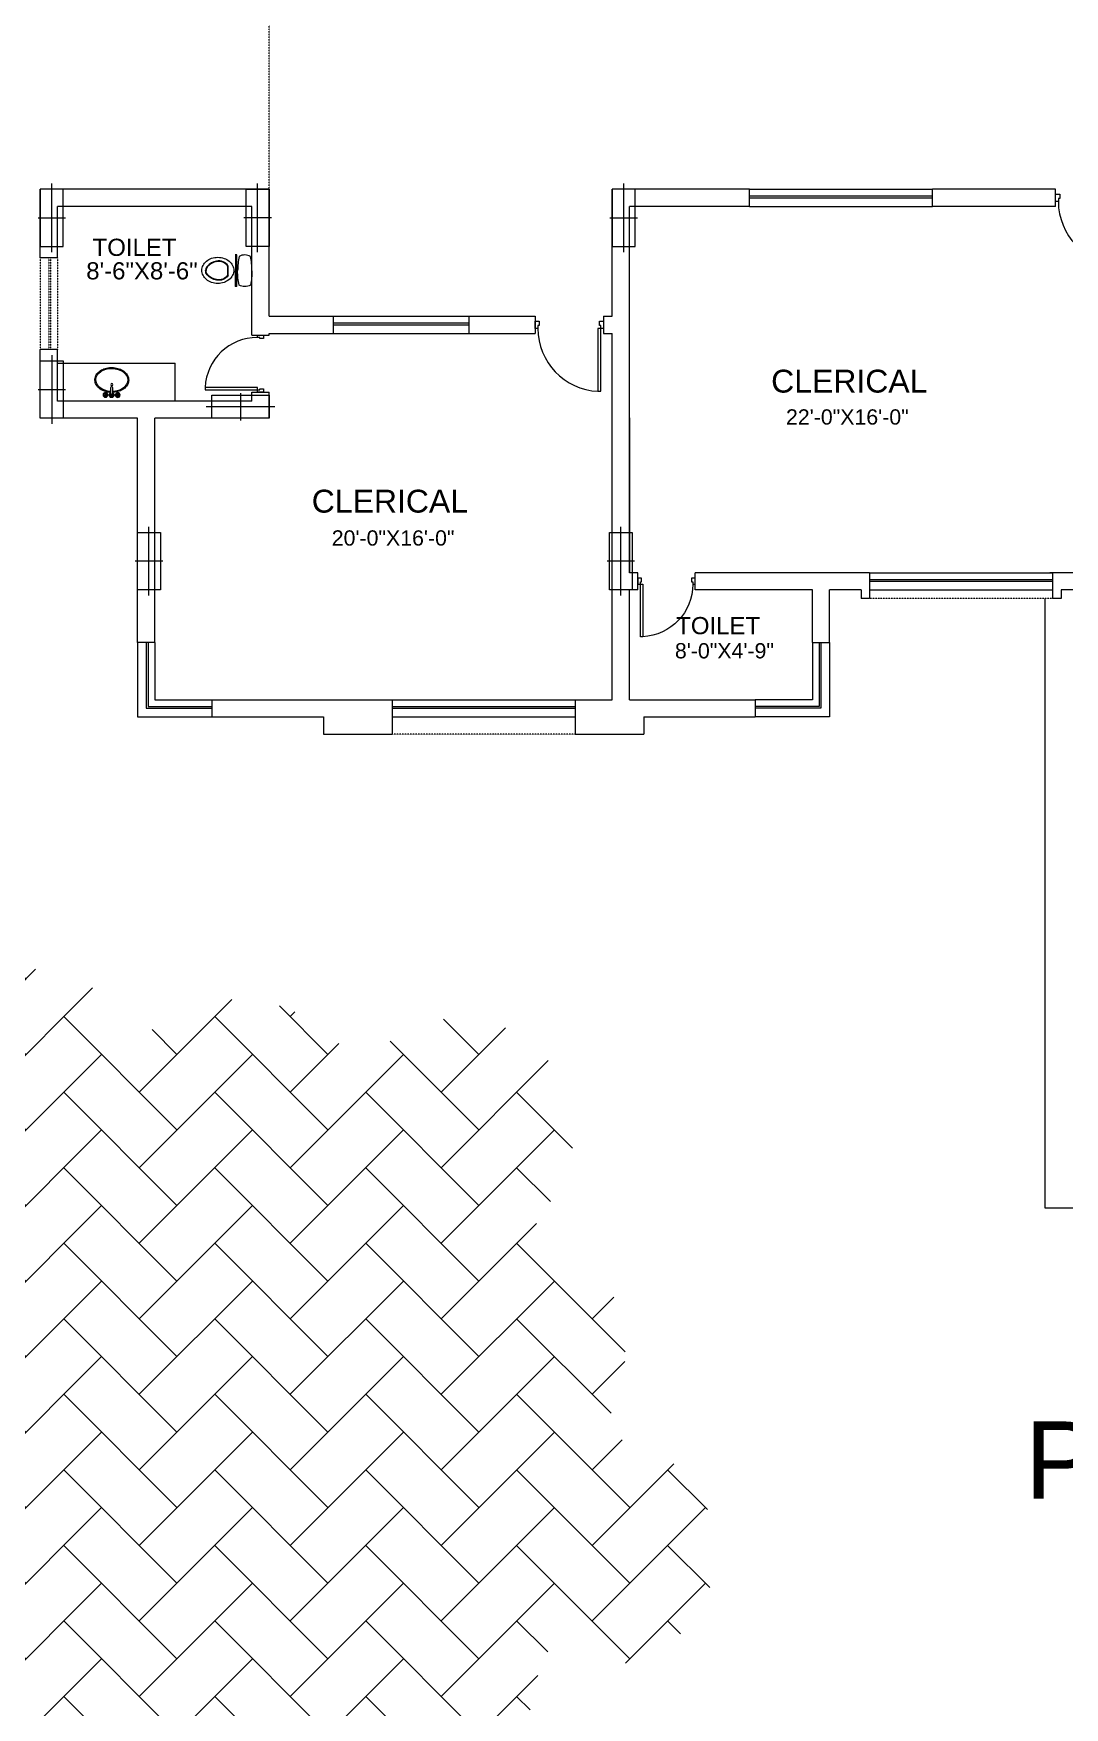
# Model space of a CAD drawing. Header units: inches. Extents: x -110725 to 51121, y 8404 to 44825.
# Drawn here: x -38545 to -38004, y 20942 to 21819 of the extents above; entities that cross this region are included whole.
import ezdxf

# ---------------------------------------------------------------- set-up
doc = ezdxf.new("R2010")
doc.units = ezdxf.units.IN
doc.header["$LTSCALE"] = 0.1
doc.header["$MEASUREMENT"] = 0
doc.linetypes.add('DASHED2', pattern=[0.375, 0.25, -0.125])
doc.layers.get('0').update_dxf_attribs({"color": 1, "lineweight": 0})
for name, color, linetype, lineweight in [('CAR', 4, 'Continuous', 0), ('Col.', 4, 'Continuous', 0), ('dim', 252, 'Continuous', 0), ('DOOR', 32, 'Continuous', 0), ('HATCH', 5, 'Continuous', 5), ('PLUMBING', 8, 'Continuous', 0), ('stair', 5, 'Continuous', 0), ('TEXT', 3, 'Continuous', 0), ('WALL', 7, 'Continuous', 0), ('WIN', 160, 'Continuous', 0), ('wood pergola', 22, 'DASHED2', 0)]:
    doc.layers.add(name, color=color, linetype=linetype, lineweight=lineweight)
doc.styles.add('as', font='arial.ttf')
doc.styles.add('ATTR', font='romans.shx', dxfattribs={"width": 0.8, "height": 1.2})

# ---------------------------------------------------------------- blocks, each defined once
blk = doc.blocks.new('D-1')
for points in [[(1.5, 34.85), (1.5, 1.85), (3, 1.85), (3, 34.85)], [(2.25, 0.38), (2.25, -1.88), (0, -1.88), (0, 1.88), (1.5, 1.88), (1.5, 0.38)], [(33.75, 0.38), (34.5, 0.38), (34.5, 1.88), (36, 1.88), (36, -1.88), (33.75, -1.88)]]:
    blk.add_lwpolyline(points, close=True)
blk.add_arc((1.5, 1.88), 33, 0, 87.39475)
blk = doc.blocks.new('WC')
at = {"color": 7}
blk.add_line((-8.27, 8.02), (-8.27, 8.77), dxfattribs=at)
for p, q in [((-8.27, 8.67), (8.27, 8.71)), ((8.27, 7.96), (-8.27, 7.92)), ((8.27, 7.96), (8.27, 8.71))]:
    blk.add_line(p, q)
blk.add_lwpolyline([(-0.14, 9.53, 0.117624), (2.42, 10.14, 0.104467), (4.71, 11.98, 0.090021), (6.18, 14.63, 0.081928), (6.72, 17.9, 0.081928), (6.18, 21.17, 0.090021), (4.71, 23.82, 0.104467), (2.42, 25.66, 0.117624), (-0.14, 26.27, 0.117624), (-2.69, 25.66, 0.104467), (-4.98, 23.82, 0.090021), (-6.45, 21.17, 0.081928), (-6.99, 17.9, 0.081928), (-6.45, 14.63, 0.090021), (-4.98, 11.98, 0.104467), (-2.69, 10.14, 0.117624)], format="xyb", close=True)
for points in [[(-2.44, 12.5, -0.319055), (-4.94, 18.54, -0.319055)], [(-4.97, 18.6, -0.16652), (-2.22, 23.53), (-2.22, 23.53, -0.177224), (0, 24.29)], [(-2.37, 12.74, -0.318165), (-4.69, 18.54, -0.318165)], [(-4.72, 18.54, -0.166722), (-2.06, 23.33, -0.177633), (0, 24.04, -0.211372)], [(4.97, 18.6, 0.16652), (2.22, 23.53), (2.22, 23.53, 0.177224), (0, 24.29)], [(4.72, 18.54, 0.166722), (2.06, 23.33, 0.177633), (0, 24.04, 0.211372)], [(2.37, 12.74, 0.318165), (4.69, 18.54, 0.318165)], [(2.44, 12.5, 0.319055), (4.94, 18.54, 0.319055)], [(-7.5, 0.73, -0.25), (-7.52, 6.73, -0.25)], [(-7.52, 6.73, -0.049862), (-0.02, 7.5, -0.049862)], [(0, 0, -0.049876), (-7.5, 0.73, -0.049876)], [(0, 0, 0.049876), (7.5, 0.73, 0.049876)], [(7.52, 6.73, 0.049862), (0.02, 7.5, 0.049862)], [(7.5, 0.73, 0.25), (7.52, 6.73, 0.25)]]:
    blk.add_lwpolyline(points, format="xyb")
for points in [[(2.37, 12.49), (-2.44, 12.51)], [(-2.39, 12.76), (2.37, 12.74)]]:
    blk.add_lwpolyline(points)
blk = doc.blocks.new('fdg')
for p, q in [((-3.72, 1.47), (-3.97, 1.47)), ((-3.72, 1.25), (-3.97, 1.25)), ((-3.4, 1.79), (-3.4, 2.04)), ((-3.4, 0.92), (-3.4, 0.68)), ((-3.17, 1.8), (-3.17, 2.04)), ((-3.17, 0.93), (-3.17, 0.68)), ((-2.85, 1.47), (-2.61, 1.47)), ((-2.85, 1.25), (-2.61, 1.25)), ((-0.45, 5.44), (-0.45, 2.14)), ((0.45, 2.14), (0.45, 5.44)), ((2.85, 1.47), (2.61, 1.47)), ((2.85, 1.25), (2.61, 1.25)), ((3.17, 1.79), (3.17, 2.04)), ((3.17, 0.92), (3.17, 0.68)), ((3.4, 1.8), (3.4, 2.04)), ((3.4, 0.93), (3.4, 0.68)), ((3.72, 1.47), (3.97, 1.47)), ((3.72, 1.25), (3.97, 1.25))]:
    blk.add_line(p, q)
for centre, radius in [((-3.29, 1.36), 1.25), ((-4.19, 1.36), 0.253), ((-3.29, 1.36), 0.453), ((-3.29, 2.27), 0.253), ((-3.29, 0.45), 0.253), ((-2.38, 1.36), 0.253), ((0, 6.89), 0.544), ((0, 1.36), 0.453), ((3.29, 1.36), 1.25), ((2.38, 1.36), 0.253), ((3.29, 1.36), 0.453), ((3.29, 2.27), 0.253), ((3.29, 0.45), 0.253), ((4.19, 1.36), 0.253)]:
    blk.add_circle(centre, radius)
for centre, radius, start, end in [((-3.29, 1.36), 0.906, 105.2407, 164.2093), ((-3.29, 1.36), 0.906, 196.23422, 253.90469), ((-3.29, 1.36), 0.906, 16.4413, 74.0789), ((-3.29, 1.36), 0.906, 286.12, 344.0884), ((0, 1.36), 1.36, 109.6514, 70.3603), ((0, 1.36), 0.906, 120.3431, 59.7554), ((0, 5.44), 0.453, 0, 180), ((3.29, 1.36), 0.906, 106.12, 164.0884), ((3.29, 1.36), 0.906, 196.44125, 254.07887), ((3.29, 1.36), 0.906, 285.2407, 344.2093), ((3.29, 1.36), 0.906, 16.2342, 73.9047)]:
    blk.add_arc(centre, radius, start, end)
blk.add_ellipse((0, 9.39), major_axis=(-8.55, 0), ratio=0.719829, start_param=-4.659338, end_param=1.517745)
blk.add_open_spline([(0.45, 2.75), (0.99, 2.77), (1.52, 2.82), (3.3, 3.12), (4.5, 3.54), (6.56, 4.7), (7.42, 5.46), (8.51, 7), (8.83, 7.75), (9.11, 9.3), (9.06, 10.1), (8.59, 11.62), (8.18, 12.34), (7.06, 13.62), (6.36, 14.19), (4.74, 15.11), (3.83, 15.47), (1.89, 15.94), (0.87, 16.05), (-1.16, 16.03), (-2.17, 15.89), (-4.09, 15.38), (-4.98, 15), (-6.56, 14.04), (-7.25, 13.46), (-8.31, 12.14), (-8.69, 11.41), (-9.08, 9.88), (-9.1, 9.08), (-8.76, 7.54), (-8.4, 6.8), (-7.38, 5.46), (-6.72, 4.87), (-5.18, 3.88), (-4.29, 3.48), (-2.42, 2.94), (-1.44, 2.78), (-0.45, 2.75)], degree=3, knots=[-4.661485, -4.661485, -4.661485, -4.661485, -4.481024, -4.481024, -4.045821, -4.045821, -3.610618, -3.610618, -3.267968, -3.267968, -2.925319, -2.925319, -2.582669, -2.582669, -2.240019, -2.240019, -1.89737, -1.89737, -1.55472, -1.55472, -1.21207, -1.21207, -0.869421, -0.869421, -0.526771, -0.526771, -0.184121, -0.184121, 0.158528, 0.158528, 0.501178, 0.501178, 0.843828, 0.843828, 1.186477, 1.186477, 1.519892, 1.519892, 1.519892, 1.519892])
at = {"style": 'ATTR', "width": 0.8, "flags": 9}
blk.add_attdef('ESTCODE', (0, 1.36), '', height=0.0000181, rotation=180, dxfattribs=at)
blk = doc.blocks.new('44')
at = {"layer": 'Col.', "linetype": 'Continuous'}
blk.add_lwpolyline([(-24729.42, 37327.33), (-24729.42, 37339.33), (-24759.42, 37339.33), (-24759.42, 37327.33)], close=True, dxfattribs=at)
at = {"layer": 'dim', "linetype": 'Continuous'}
for p, q in [((-24744.42, 37340.53), (-24744.42, 37326.13)), ((-24762.42, 37333.33), (-24726.42, 37333.33))]:
    blk.add_line(p, q, dxfattribs=at)

msp = doc.modelspace()

# ---------------------------------------------------------------- hatches: boundary and pattern name
at = {"layer": 'HATCH'}
h = msp.add_hatch(dxfattribs=at)
h.set_pattern_fill('AR-HBONE', color=251, scale=7)
edge = h.paths.add_edge_path()
edge.add_arc((-38306.49673, 21127.80627), 72.2462, 321.43452144, 431.43452134)
edge.add_arc((-38321.46684, 21242.90091), 60.1184, 309.17031682, 509.43681154)
edge.add_arc((-38437.50566, 21240.47755), 72.2462, 27.17260702, 137.17260692)
edge.add_arc((-38546.29407, 21269.21705), 59.40534, 20.0565317, 210.02676781)
edge.add_arc((-38594.0581, 21167.33735), 72.2462, 92.91069259, 202.91069249)
edge.add_arc((-38618.36476, 21080.60098), 72.2462, 125.77973538, 235.77973528)
edge.add_arc((-38591.70662, 20994.55822), 72.2462, 158.64877817, 268.64877807)
edge.add_arc((-38522.6189, 20936.75771), 72.2462, 191.51782095, 301.51782086)
edge.add_arc((-38423.62999, 20867.68436), 61.67709, 173.02945644, 385.74427095)
edge.add_arc((-38352.13757, 20964.94055), 72.2462, 257.25590653, 367.25590643)
edge.add_arc((-38246.60717, 21023.19509), 59.66925, 235.42339105, 453.26703682)

# ---------------------------------------------------------------- linework, layer by layer
at = {"layer": 'CAR', "linetype": 'Continuous'}
msp.add_circle((-33960.35096, 21924.4645, 27.16259), 11425.94255, dxfattribs=at)
at = {"layer": 'PLUMBING'}
for p in [(-38532.07807, 21646.38625), (-38470.30774, 21626.45053)]:
    msp.add_line(p, (-38470.30774, 21646.38625), dxfattribs=at)
at = {"layer": 'stair'}
for p, q in [((-38014.07807, 21522.95053), (-38014.07807, 21203.45053)), ((-38014.07807, 21522.95053), (-38014.07807, 21203.45053)), ((-38014.07807, 21203.45053), (-37264.57807, 21203.45053))]:
    msp.add_line(p, q, dxfattribs=at)
at = {"layer": 'WALL'}
for p, q in [((-38421.07807, 21737.45053), (-38541.07807, 21737.45053)), ((-38541.07807, 21701.45053), (-38541.07807, 21737.45053)), ((-38421.07807, 21670.89746), (-38421.07807, 21737.45053)), ((-38241.07807, 21670.89746), (-38241.07807, 21737.45053)), ((-38169.07807, 21737.45053), (-38241.07807, 21737.45053)), ((-38169.07807, 21728.45053), (-38169.07807, 21737.45053)), ((-38008.57807, 21737.45053), (-38073.07807, 21737.45053)), ((-38073.07807, 21728.45053), (-38073.07807, 21737.45053)), ((-38008.57807, 21728.45053), (-38008.57807, 21737.45053)), ((-38430.07807, 21728.45053), (-38532.07807, 21728.45053)), ((-38532.07807, 21701.45053), (-38532.07807, 21728.45053)), ((-38430.07807, 21661.05053), (-38430.07807, 21728.45053)), ((-38232.07807, 21536.45053), (-38232.07807, 21728.45053)), ((-38169.07807, 21728.45053), (-38232.07807, 21728.45053)), ((-38008.57807, 21728.45053), (-38073.07807, 21728.45053)), ((-38532.07807, 21701.45053), (-38541.07807, 21701.45053)), ((-38421.07807, 21670.89746), (-38387.32807, 21670.89746)), ((-38387.32807, 21661.89746), (-38387.32807, 21670.89746)), ((-38316.07807, 21661.89746), (-38316.07807, 21670.89746)), ((-38316.07807, 21670.89746), (-38281.57807, 21670.89746)), ((-38281.57807, 21670.89746), (-38281.57807, 21661.89746)), ((-38245.57807, 21670.89746), (-38245.57807, 21661.89746)), ((-38245.57807, 21670.89746), (-38241.07807, 21670.89746)), ((-38430.07807, 21661.05053), (-38421.07807, 21661.05053)), ((-38421.07807, 21661.89746), (-38387.32807, 21661.89746)), ((-38421.07807, 21661.05053), (-38421.07807, 21661.89746)), ((-38316.07807, 21661.89746), (-38281.57807, 21661.89746)), ((-38245.57807, 21661.89746), (-38241.07807, 21661.89746)), ((-38241.07807, 21469.89746), (-38241.07807, 21661.89746)), ((-38541.07807, 21617.45053), (-38541.07807, 21653.45053)), ((-38532.07807, 21653.45053), (-38541.07807, 21653.45053)), ((-38532.07807, 21626.45053), (-38532.07807, 21653.45053)), ((-38430.07807, 21626.45053), (-38532.07807, 21626.45053)), ((-38430.07807, 21626.45053), (-38430.07807, 21631.05053)), ((-38430.07807, 21631.05053), (-38421.07807, 21631.05053)), ((-38421.07807, 21617.45053), (-38421.07807, 21631.05053)), ((-38490.07807, 21617.45053), (-38541.07807, 21617.45053)), ((-38490.07807, 21499.89746), (-38490.07807, 21617.45053)), ((-38481.07807, 21499.89746), (-38481.07807, 21617.45053)), ((-38421.07807, 21617.45053), (-38481.07807, 21617.45053)), ((-38232.07807, 21617.63964), (-38232.07807, 21536.45053)), ((-38227.57807, 21536.45053), (-38232.07807, 21536.45053)), ((-38227.57807, 21527.45053), (-38227.57807, 21536.45053)), ((-38197.57807, 21527.45053), (-38197.57807, 21536.45053)), ((-38106.07807, 21536.45053), (-38197.57807, 21536.45053)), ((-38106.07807, 21536.45053), (-38106.07807, 21522.95053)), ((-37968.07807, 21536.45053), (-38011.57807, 21536.45053)), ((-38010.07807, 21536.45053), (-38010.07807, 21522.95053)), ((-38232.07807, 21469.89746), (-38232.07807, 21527.45053)), ((-38227.57807, 21527.45053), (-38232.07807, 21527.45053)), ((-38136.07807, 21527.45053), (-38197.57807, 21527.45053)), ((-38136.07807, 21499.89746), (-38136.07807, 21527.45053)), ((-38127.07807, 21499.89746), (-38127.07807, 21527.45053)), ((-38110.57807, 21527.45053), (-38127.07807, 21527.45053)), ((-38110.57807, 21527.45053), (-38110.57807, 21522.95053)), ((-37953.07807, 21527.45053), (-38005.57807, 21527.45053)), ((-38005.57807, 21527.45053), (-38005.57807, 21522.95053)), ((-38106.07807, 21522.95053), (-38110.57807, 21522.95053)), ((-38005.57807, 21522.95053), (-38010.07807, 21522.95053)), ((-38481.07807, 21499.89746), (-38490.07807, 21499.89746)), ((-38136.07807, 21499.89746), (-38127.07807, 21499.89746)), ((-38451.07807, 21469.89746), (-38356.57807, 21469.89746)), ((-38451.07807, 21469.89746), (-38451.07807, 21460.89746)), ((-38356.57807, 21469.89746), (-38356.57807, 21451.89746)), ((-38260.57807, 21469.89746), (-38241.07807, 21469.89746)), ((-38260.57807, 21469.89746), (-38260.57807, 21451.89746)), ((-38260.57807, 21469.89746), (-38241.07807, 21469.89746)), ((-38232.07807, 21469.89746), (-38166.07807, 21469.89746)), ((-38166.07807, 21469.89746), (-38166.07807, 21460.89746)), ((-38451.07807, 21460.89746), (-38392.57807, 21460.89746)), ((-38392.57807, 21460.89746), (-38392.57807, 21451.89746)), ((-38224.57807, 21460.89746), (-38166.07807, 21460.89746)), ((-38224.57807, 21460.89746), (-38224.57807, 21451.89746)), ((-38392.57807, 21451.89746), (-38356.57807, 21451.89746)), ((-38260.57807, 21451.89746), (-38224.57807, 21451.89746))]:
    msp.add_line(p, q, dxfattribs=at)
at = {"layer": 'WIN', "linetype": 'DASHED2'}
for p, q in [((-38421.07807, 21737.45053), (-38421.07807, 21868.29662)), ((-38541.07807, 21701.45053), (-38541.07807, 21653.45053)), ((-38536.57807, 21701.45053), (-38536.57807, 21653.45053)), ((-38535.70153, 21701.45053), (-38535.70153, 21653.45053)), ((-38532.07807, 21701.45053), (-38532.07807, 21653.45053)), ((-38010.07807, 21522.95053), (-38106.07807, 21522.95053))]:
    msp.add_line(p, q, dxfattribs=at)
at = {"layer": 'WIN'}
for p, q in [((-38169.07807, 21737.45053), (-38073.07807, 21737.45053)), ((-38169.07807, 21733.95053), (-38073.07807, 21733.95053)), ((-38169.07807, 21732.95053), (-38073.07807, 21732.95053)), ((-38169.07807, 21728.45053), (-38073.07807, 21728.45053)), ((-38387.32807, 21670.89746), (-38316.07807, 21670.89746)), ((-38387.32807, 21667.39746), (-38316.07807, 21667.39746)), ((-38387.32807, 21666.39746), (-38316.07807, 21666.39746)), ((-38387.32807, 21661.89746), (-38316.07807, 21661.89746)), ((-38106.07807, 21536.45053), (-38010.07807, 21536.45053)), ((-38106.07807, 21532.95053), (-38010.07807, 21532.95053)), ((-38106.07807, 21531.95053), (-38010.07807, 21531.95053)), ((-38106.07807, 21527.45053), (-38010.07807, 21527.45053)), ((-38490.07807, 21499.89746), (-38490.07807, 21460.89746)), ((-38485.57807, 21499.89746), (-38485.57807, 21465.39746)), ((-38484.57807, 21499.89746), (-38484.57807, 21466.39746)), ((-38481.07807, 21499.89746), (-38481.07807, 21469.89746)), ((-38136.07807, 21499.89746), (-38136.07807, 21469.89746)), ((-38132.57807, 21499.89746), (-38132.57807, 21466.39746)), ((-38131.57807, 21499.89746), (-38131.57807, 21465.39746)), ((-38127.07807, 21499.89746), (-38127.07807, 21460.89746)), ((-38485.57807, 21465.39746), (-38451.07807, 21465.39746)), ((-38484.57807, 21466.39746), (-38451.07807, 21466.39746)), ((-38481.07807, 21469.89746), (-38451.07807, 21469.89746)), ((-38356.57807, 21469.89746), (-38260.57807, 21469.89746)), ((-38356.57807, 21466.39746), (-38260.57807, 21466.39746)), ((-38356.57807, 21465.39746), (-38260.57807, 21465.39746)), ((-38136.07807, 21469.89746), (-38166.07807, 21469.89746)), ((-38132.57807, 21466.39746), (-38166.07807, 21466.39746)), ((-38131.57807, 21465.39746), (-38166.07807, 21465.39746)), ((-38490.07807, 21460.89746), (-38451.07807, 21460.89746)), ((-38356.57807, 21460.89746), (-38260.57807, 21460.89746)), ((-38127.07807, 21460.89746), (-38166.07807, 21460.89746))]:
    msp.add_line(p, q, dxfattribs=at)
at = {"layer": 'wood pergola'}
msp.add_line((-38260.57807, 21451.89746), (-38356.57807, 21451.89746), dxfattribs=at)

# ---------------------------------------------------------------- block references
at = {"layer": 'Col.', "linetype": 'Continuous', "rotation": 90}
for p in [(-1201.74617, 46466.86998, 27.16259), (-901.74617, 46466.86998, 27.16259)]:
    msp.add_blockref('44', p, dxfattribs=at)
at = {"layer": 'Col.', "linetype": 'Continuous', "xscale": -1}
for p, rotation in [((-75760.40997, 46466.86998, 27.16259), 270), ((-1201.74617, -3111.96891, 27.16259), 90), ((-75817.40997, 46286.86998, 27.16259), 270), ((-75569.90997, 46286.86998, 27.16259), 270)]:
    msp.add_blockref('44', p, dxfattribs=dict(at, rotation=rotation))
msp.add_blockref('44', (-63180.49751, -15709.88137, 27.16259), dxfattribs=at)
at = {"layer": 'DOOR', "rotation": 180}
for p in [(-37972.57807, 21732.95053, 27.16259), (-38245.57807, 21666.39746, 27.16259)]:
    msp.add_blockref('D-1', p, dxfattribs=at)
at = {"layer": 'DOOR'}
for p, xscale, yscale, zscale, rotation in [((-38425.57807, 21631.05053, 27.16259), 0.8333333333347719, 0.8333333333347719, 0.8333333333347719, 89.99999999999999), ((-38227.57807, 21531.95053, 27.16259), -0.8333333333347719, 0.8333333333308741, 0.8333333333312849, 180)]:
    msp.add_blockref('D-1', p, dxfattribs=dict(at, xscale=xscale, yscale=yscale, zscale=zscale, rotation=rotation))
at = {"layer": 'PLUMBING', "xscale": -1, "rotation": 89.80755789811126}
msp.add_blockref('WC', (-38430.07807, 21694.75053, 27.16259), dxfattribs=at)
at = {"layer": 'PLUMBING', "xscale": -0.9800902086717542, "yscale": 0.9800902086681162, "zscale": 0.9800902086673869, "rotation": 359.2219251986666}
msp.add_blockref('fdg', (-38503.71789, 21628.29071, 27.16259), dxfattribs=at)

# ---------------------------------------------------------------- texts
at = {"layer": 'TEXT', "style": 'as'}
for s, height, p in [('TOILET', 9, (-38513.65531, 21702.54038)), ('8\'-6"X8\'-6"', 9, (-38516.99317, 21690.2112)), ('CLERICAL', 12, (-38157.72879, 21630.87898)), ('22\'-0"X16\'-0"', 8, (-38149.94276, 21614.0972)), ('CLERICAL', 12, (-38398.71138, 21567.96634)), ('20\'-0"X16\'-0"', 8, (-38388.21401, 21550.66691)), ('TOILET', 9, (-38207.52445, 21504.22935)), ('8\'-0"X4\'-9"', 8, (-38208.2055, 21491.53657)), ('PAVED AREA', 40.5, (-38024.61682, 21051.03034, 5.2419))]:
    msp.add_text(s, height=height, dxfattribs=at).set_placement(p)

doc.saveas('drawing.dxf')
